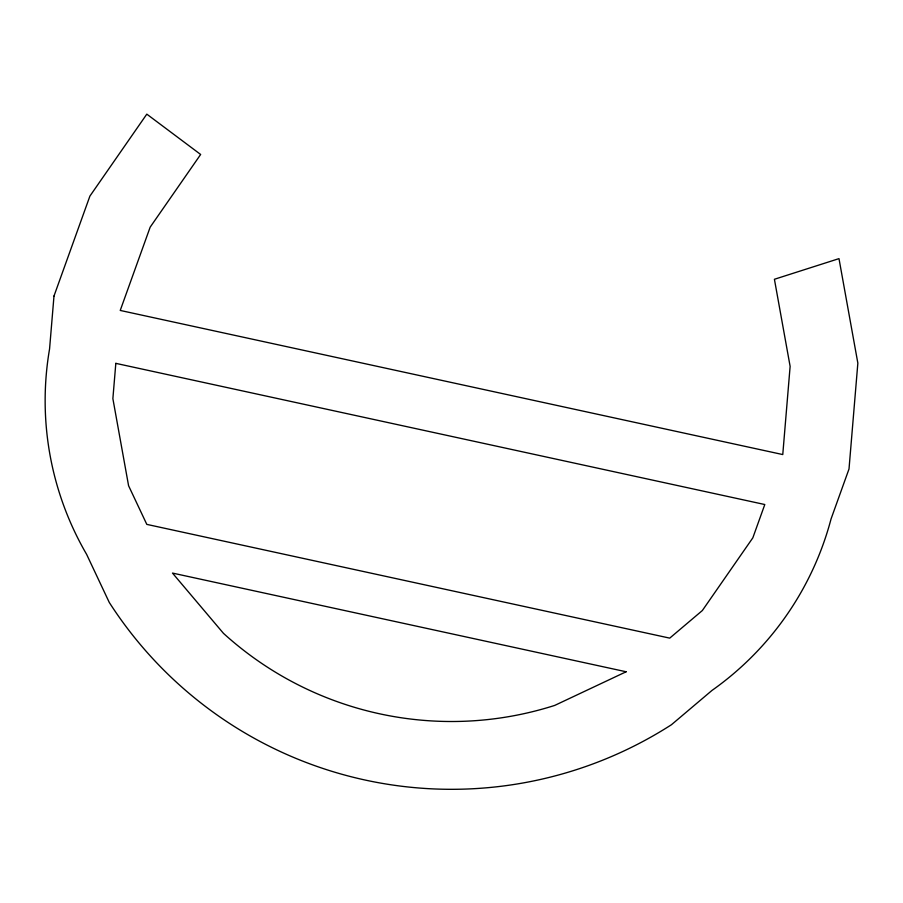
<?xml version="1.0" encoding="UTF-8"?>
<svg xmlns="http://www.w3.org/2000/svg" width="903" height="903" viewBox="0 0 903 903"><rect width="100%" height="100%" fill="white"/><g stroke="black" fill="none" stroke-linecap="round" stroke-linejoin="round"><path stroke-width="1.35" d="M53.988 296.037L49.563 348.953A305.406 305.406 0 0 0 86.643 554.408L109.274 602.448A406.813 406.813 0 0 0 671.448 724.725L711.982 690.434A305.406 305.406 0 0 0 831.053 518.943L849.012 468.973L857.85 363.141L838.989 258.63L774.413 279.275L790.125 366.37L782.766 454.559L120.234 310.44L150.169 227.161L200.647 154.469L146.805 114.15L89.905 196.098L53.988 296.037M115.821 363.356L112.875 398.641L128.587 485.735L146.805 524.383L669.733 638.128L702.353 610.53L752.831 537.838L764.796 504.529L115.821 363.356M626.14 671.764L554.724 705.412A339.009 339.009 0 0 1 223.47 633.353L172.484 573.078L626.14 671.764"/></g></svg>
